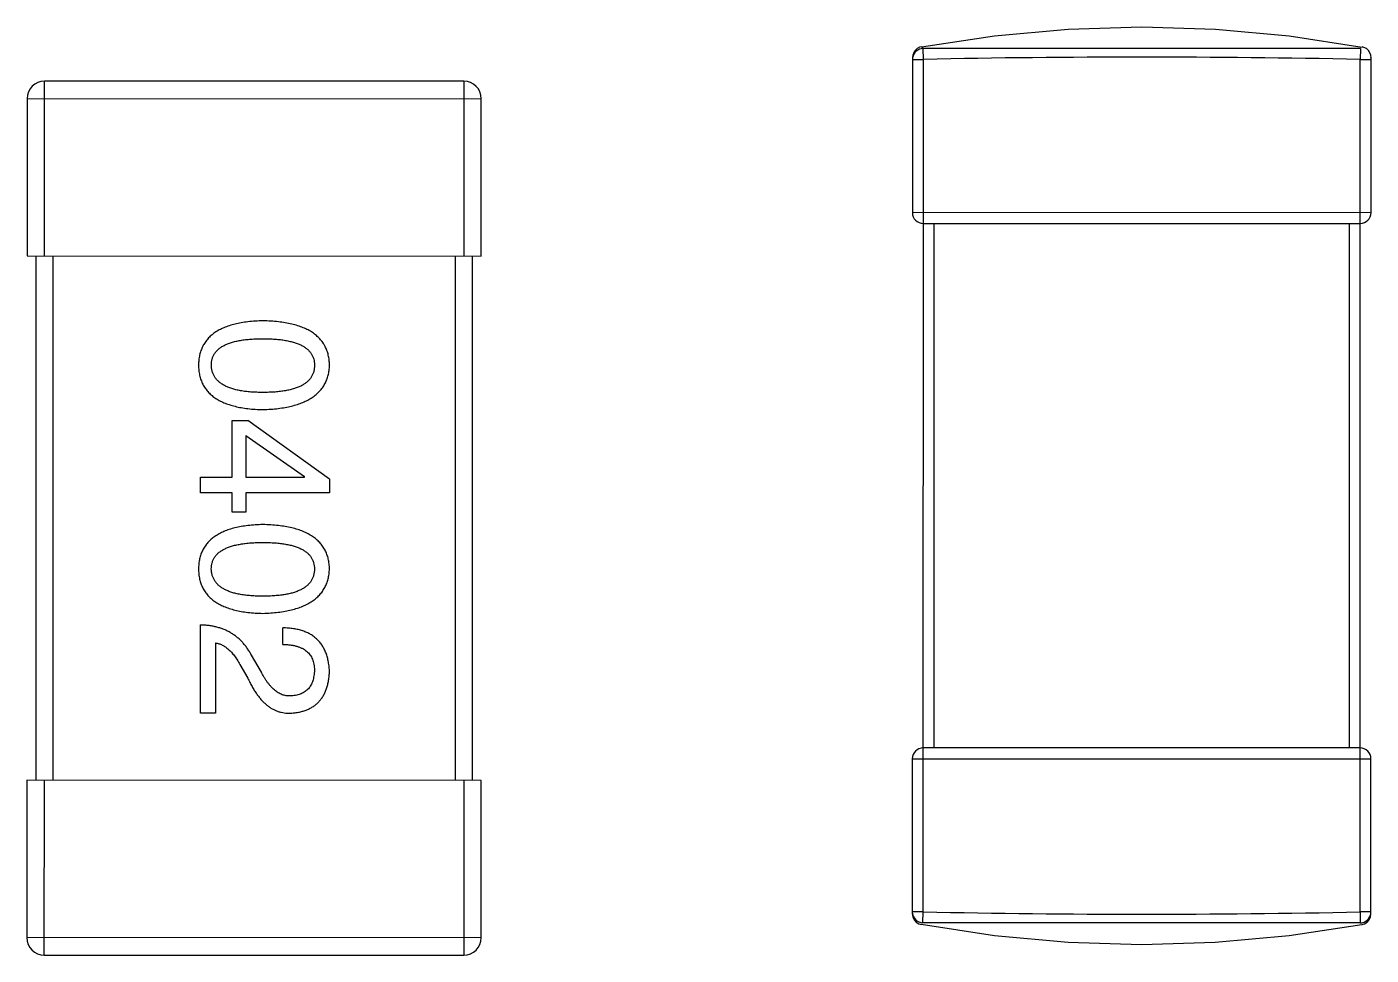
# Model space of a CAD drawing. Header units: millimetres. Extents: x 3 to 124, y -45 to 11.
# Drawn here: x 107.115 to 108.654, y -18.028 to -16.966 of the extents above; entities that cross this region are included whole.
import ezdxf

# ---------------------------------------------------------------- set-up
doc = ezdxf.new("R2010")
doc.units = ezdxf.units.MM
doc.header["$LTSCALE"] = 1.21
doc.header["$MEASUREMENT"] = 0
doc.layers.get('0').update_dxf_attribs({"linetype": 'CONTINUOUS'})

msp = doc.modelspace()

# ---------------------------------------------------------------- linework, layer by layer
at = {"color": 6, "linetype": 'Continuous'}
for p, q in [((108.1286, -17.0013), (108.1285, -17.1786)), ((108.1408, -16.9908), (108.1388, -16.9891)), ((108.1411, -17.0033), (108.1408, -16.9908)), ((108.6413, -16.9909), (108.1408, -16.9908)), ((108.6413, -16.9909), (108.6411, -17.0034)), ((108.6535, -17.1787), (108.6536, -17.0014)), ((108.1286, -17.0033), (108.1411, -17.0033)), ((108.1409, -17.9789), (108.1411, -17.0033)), ((108.6409, -17.9789), (108.6411, -17.0034)), ((108.6411, -17.0034), (108.6536, -17.0034)), ((107.1351, -17.2282), (107.1351, -17.0282)), ((107.6151, -17.0283), (107.1351, -17.0282)), ((107.6151, -17.0283), (107.6151, -17.2283)), ((107.1151, -17.0482), (107.1151, -17.2282)), ((107.1151, -17.0482), (107.6351, -17.0483)), ((107.6351, -17.2283), (107.6351, -17.0483)), ((108.6535, -17.1787), (108.1285, -17.1786)), ((108.141, -17.1911), (108.641, -17.1911)), ((108.1534, -17.7911), (108.1535, -17.1911)), ((108.6285, -17.1911), (108.6284, -17.7911)), ((107.1151, -17.2282), (107.6351, -17.2283)), ((107.1251, -17.2282), (107.125, -17.8282)), ((107.145, -17.8282), (107.1451, -17.2282)), ((107.6051, -17.2283), (107.605, -17.8283)), ((107.625, -17.8283), (107.6251, -17.2283)), ((107.3498, -17.4813), (107.3498, -17.4165)), ((107.3498, -17.4165), (107.3679, -17.4166)), ((107.4613, -17.4838), (107.3679, -17.4166)), ((107.3654, -17.4338), (107.3654, -17.4813)), ((107.3654, -17.4338), (107.4326, -17.4805)), ((107.3138, -17.4813), (107.3498, -17.4813)), ((107.3138, -17.4993), (107.3138, -17.4813)), ((107.3654, -17.4813), (107.4326, -17.4813)), ((107.4326, -17.4813), (107.4326, -17.4805)), ((107.4613, -17.4838), (107.4613, -17.4994)), ((107.3498, -17.4993), (107.3138, -17.4993)), ((107.3498, -17.5215), (107.3498, -17.4993)), ((107.4613, -17.4994), (107.3654, -17.4993)), ((107.3654, -17.4993), (107.3654, -17.5215)), ((107.3654, -17.5215), (107.3498, -17.5215)), ((107.3137, -17.7513), (107.3137, -17.6505)), ((107.408, -17.6727), (107.408, -17.6538)), ((107.3309, -17.671), (107.3309, -17.7513)), ((107.3834, -17.7046), (107.3719, -17.6849)), ((107.3588, -17.6956), (107.3678, -17.7112)), ((107.3309, -17.7513), (107.3137, -17.7513)), ((108.6409, -17.7911), (108.1409, -17.7911)), ((108.1284, -17.8036), (108.6534, -17.8037)), ((108.1284, -17.8036), (108.1284, -17.9808)), ((108.6534, -17.9809), (108.6534, -17.8037)), ((107.115, -17.8282), (107.1149, -18.0082)), ((107.635, -17.8283), (107.115, -17.8282)), ((107.1349, -18.0282), (107.135, -17.8282)), ((107.615, -17.8283), (107.6149, -18.0283)), ((107.6349, -18.0083), (107.635, -17.8283)), ((108.1409, -17.9789), (108.1284, -17.9788)), ((108.1406, -17.9913), (108.1409, -17.9789)), ((108.6534, -17.9789), (108.6409, -17.9789)), ((108.6409, -17.9789), (108.6412, -17.9914)), ((108.6412, -17.9914), (108.1406, -17.9913)), ((107.6349, -18.0083), (107.1149, -18.0082)), ((107.1349, -18.0282), (107.6149, -18.0283))]:
    msp.add_line(p, q, dxfattribs=at)
for points in [[(108.1388, -16.9891), (108.2225, -16.9764), (108.3069, -16.9687), (108.3911, -16.9661), (108.4754, -16.9687), (108.5597, -16.9765), (108.6433, -16.9892)], [(108.1387, -16.9888), (108.1368, -16.9894), (108.134, -16.9909), (108.1317, -16.993), (108.13, -16.9955), (108.1289, -16.9983), (108.1286, -17.0013)], [(108.6536, -17.0014), (108.6532, -16.9984), (108.6521, -16.9956), (108.6504, -16.9931), (108.6481, -16.991), (108.6454, -16.9895), (108.6434, -16.9889)], [(108.1284, -17.9808), (108.1289, -17.9844), (108.1304, -17.9877), (108.1328, -17.9904), (108.1359, -17.9924), (108.1386, -17.9933)], [(108.6432, -17.9934), (108.6458, -17.9925), (108.6489, -17.9905), (108.6513, -17.9877), (108.6529, -17.9844), (108.6534, -17.9809)], [(108.1386, -17.993), (108.2223, -18.0058), (108.3067, -18.0135), (108.3909, -18.0161), (108.4752, -18.0135), (108.5596, -18.0058), (108.6431, -17.9931)]]:
    msp.add_lwpolyline(points, dxfattribs=at)
for centre, radius, start, end in [((108.141, -17.0033), 0.0125, 171.5273, 179.9721), ((108.1411, -17.0033), 0.0125, 91.3152, 170.9258), ((108.1412, -17.0033), 0.0126, 170.9492, 171.5593), ((108.3889, -29.0806), 12.0799, 88.80375, 91.17546), ((108.641, -17.0034), 0.0125, 0.0317, 8.4227), ((107.1351, -17.0482), 0.02, 89.9896, 179.9896), ((107.6151, -17.0483), 0.02, 359.9896, 89.9896), ((108.141, -17.1786), 0.0125, 179.9896, 269.9896), ((108.641, -17.1786), 0.0125, 269.9896, 359.9896), ((108.1409, -17.8036), 0.0125, 89.9896, 179.9896), ((108.6409, -17.8036), 0.0125, 359.9896, 89.9896), ((108.1409, -17.9788), 0.0125, 180.0317, 268.6662), ((108.3931, -5.9013), 12.0801, 268.80378, 271.17544), ((108.6409, -17.9789), 0.0125, 271.3152, 350.926), ((108.6409, -17.9789), 0.0125, 351.5275, 359.9721), ((108.6407, -17.9789), 0.0126, 350.9493, 351.5595), ((107.1349, -18.0082), 0.02, 179.9896, 269.9896), ((107.6149, -18.0083), 0.02, 269.9896, 359.9896)]:
    msp.add_arc(centre, radius, start, end, dxfattribs=at)
for points, knots in [([(107.3851, -17.3024), (107.3822, -17.3025), (107.3764, -17.3027), (107.3682, -17.3035), (107.3604, -17.3046), (107.3533, -17.3061), (107.3467, -17.308), (107.3406, -17.3102), (107.3351, -17.3128), (107.3302, -17.3158), (107.3258, -17.3192), (107.322, -17.3229), (107.3188, -17.3271), (107.3161, -17.3316), (107.3141, -17.3365), (107.3125, -17.3417), (107.3116, -17.3474), (107.3114, -17.3513), (107.3113, -17.3532)], [0, 0, 0, 0, 0.087693, 0.170223, 0.247496, 0.319826, 0.387768, 0.451403, 0.511459, 0.568358, 0.622671, 0.675251, 0.726739, 0.778422, 0.830759, 0.884394, 0.940865, 1, 1, 1, 1]), ([(107.4613, -17.3533), (107.4612, -17.3513), (107.4611, -17.3474), (107.4601, -17.3418), (107.4585, -17.3365), (107.4564, -17.3316), (107.4536, -17.3271), (107.4503, -17.323), (107.4464, -17.3192), (107.4418, -17.3158), (107.4368, -17.3128), (107.4311, -17.3102), (107.4248, -17.308), (107.418, -17.3061), (107.4106, -17.3046), (107.4026, -17.3035), (107.3941, -17.3027), (107.3882, -17.3025), (107.3851, -17.3024)], [0, 0, 0, 0, 0.057911, 0.113262, 0.165956, 0.217443, 0.268511, 0.319665, 0.372, 0.426129, 0.483365, 0.543779, 0.607756, 0.676562, 0.749704, 0.827713, 0.911177, 1, 1, 1, 1]), ([(107.3261, -17.3532), (107.3261, -17.352), (107.3262, -17.3496), (107.3269, -17.3461), (107.3281, -17.3429), (107.3297, -17.3399), (107.3318, -17.3372), (107.3344, -17.3347), (107.3374, -17.3324), (107.3409, -17.3304), (107.3448, -17.3286), (107.3492, -17.3271), (107.3541, -17.3258), (107.3594, -17.3247), (107.3652, -17.3239), (107.3714, -17.3234), (107.3781, -17.323), (107.3827, -17.323), (107.3851, -17.3229)], [0, 0, 0, 0, 0.049766, 0.097012, 0.143225, 0.188786, 0.235079, 0.282962, 0.333687, 0.387747, 0.445963, 0.508657, 0.576545, 0.649868, 0.72822, 0.812712, 0.903543, 1, 1, 1, 1]), ([(107.3851, -17.3229), (107.3875, -17.323), (107.3921, -17.323), (107.3988, -17.3234), (107.405, -17.3239), (107.4108, -17.3247), (107.4161, -17.3259), (107.421, -17.3271), (107.4254, -17.3286), (107.4293, -17.3304), (107.4328, -17.3324), (107.4358, -17.3347), (107.4384, -17.3372), (107.4405, -17.3399), (107.4421, -17.3429), (107.4433, -17.3462), (107.444, -17.3496), (107.4441, -17.352), (107.4441, -17.3533)], [0, 0, 0, 0, 0.096452, 0.187278, 0.271765, 0.350519, 0.423437, 0.491321, 0.554011, 0.612224, 0.666281, 0.717003, 0.764884, 0.811423, 0.856783, 0.902993, 0.950236, 1, 1, 1, 1]), ([(107.3113, -17.3532), (107.3114, -17.3552), (107.3116, -17.3591), (107.3125, -17.3647), (107.3141, -17.37), (107.3161, -17.3749), (107.3188, -17.3794), (107.322, -17.3836), (107.3258, -17.3873), (107.3302, -17.3907), (107.3351, -17.3937), (107.3406, -17.3963), (107.3467, -17.3985), (107.3533, -17.4004), (107.3604, -17.4019), (107.3681, -17.403), (107.3764, -17.4038), (107.3821, -17.404), (107.3851, -17.4041)], [0, 0, 0, 0, 0.059134, 0.115603, 0.169236, 0.221572, 0.273254, 0.32474, 0.377319, 0.431815, 0.488555, 0.548609, 0.612242, 0.680182, 0.75251, 0.829782, 0.91231, 1, 1, 1, 1]), ([(107.3851, -17.3844), (107.3828, -17.3844), (107.3782, -17.3843), (107.3716, -17.384), (107.3654, -17.3834), (107.3597, -17.3825), (107.3544, -17.3815), (107.3496, -17.3801), (107.3452, -17.3786), (107.3413, -17.3767), (107.3378, -17.3746), (107.3348, -17.3723), (107.3321, -17.3698), (107.33, -17.3669), (107.3283, -17.3639), (107.3271, -17.3605), (107.3263, -17.357), (107.3262, -17.3545), (107.3261, -17.3532)], [0, 0, 0, 0, 0.094834, 0.184067, 0.267029, 0.344713, 0.417334, 0.484367, 0.546941, 0.604717, 0.65953, 0.710539, 0.759381, 0.806382, 0.853027, 0.900623, 0.949121, 1, 1, 1, 1]), ([(107.3851, -17.4041), (107.3881, -17.4039), (107.394, -17.4037), (107.4024, -17.4028), (107.4104, -17.4016), (107.4177, -17.4001), (107.4245, -17.3982), (107.4307, -17.3959), (107.4363, -17.3933), (107.4414, -17.3903), (107.4459, -17.3869), (107.4499, -17.3832), (107.4533, -17.3791), (107.4561, -17.3746), (107.4583, -17.3698), (107.4599, -17.3646), (107.461, -17.3591), (107.4612, -17.3552), (107.4613, -17.3533)], [0, 0, 0, 0, 0.088475, 0.171606, 0.249595, 0.322626, 0.391327, 0.455765, 0.516374, 0.573675, 0.628522, 0.681161, 0.732559, 0.783563, 0.83504, 0.887639, 0.942585, 1, 1, 1, 1]), ([(107.4441, -17.3533), (107.4441, -17.3545), (107.444, -17.357), (107.4433, -17.3606), (107.4421, -17.3639), (107.4405, -17.367), (107.4384, -17.3698), (107.4358, -17.3724), (107.4328, -17.3746), (107.4293, -17.3768), (107.4254, -17.3786), (107.421, -17.3801), (107.4161, -17.3815), (107.4108, -17.3825), (107.405, -17.3834), (107.3988, -17.384), (107.3921, -17.3843), (107.3875, -17.3844), (107.3851, -17.3844)], [0, 0, 0, 0, 0.050604, 0.098688, 0.145699, 0.191791, 0.238625, 0.286717, 0.337546, 0.391814, 0.449755, 0.512106, 0.579685, 0.652048, 0.730262, 0.814146, 0.904281, 1, 1, 1, 1]), ([(107.3851, -17.5356), (107.3821, -17.5357), (107.3764, -17.5359), (107.3681, -17.5367), (107.3604, -17.5377), (107.3532, -17.5393), (107.3466, -17.5411), (107.3406, -17.5434), (107.3351, -17.546), (107.3302, -17.549), (107.3258, -17.5523), (107.322, -17.5561), (107.3188, -17.5602), (107.3161, -17.5647), (107.314, -17.5696), (107.3125, -17.5749), (107.3116, -17.5805), (107.3114, -17.5844), (107.3113, -17.5864)], [0, 0, 0, 0, 0.087693, 0.170223, 0.247496, 0.319826, 0.387768, 0.451403, 0.511459, 0.568358, 0.622671, 0.675251, 0.726739, 0.778422, 0.830759, 0.884394, 0.940865, 1, 1, 1, 1]), ([(107.4613, -17.5864), (107.4612, -17.5844), (107.461, -17.5805), (107.4601, -17.5749), (107.4585, -17.5697), (107.4563, -17.5648), (107.4536, -17.5602), (107.4502, -17.5561), (107.4463, -17.5524), (107.4418, -17.549), (107.4367, -17.546), (107.431, -17.5434), (107.4248, -17.5411), (107.418, -17.5393), (107.4106, -17.5378), (107.4026, -17.5367), (107.394, -17.5359), (107.3881, -17.5357), (107.3851, -17.5356)], [0, 0, 0, 0, 0.057911, 0.113262, 0.165956, 0.217443, 0.268511, 0.319665, 0.372, 0.426129, 0.483365, 0.543779, 0.607756, 0.676562, 0.749704, 0.827713, 0.911177, 1, 1, 1, 1]), ([(107.326, -17.5864), (107.3261, -17.5852), (107.3262, -17.5828), (107.3269, -17.5793), (107.328, -17.576), (107.3297, -17.5731), (107.3318, -17.5703), (107.3343, -17.5678), (107.3374, -17.5656), (107.3409, -17.5636), (107.3448, -17.5618), (107.3492, -17.5602), (107.3541, -17.559), (107.3594, -17.5579), (107.3651, -17.5571), (107.3714, -17.5565), (107.3781, -17.5561), (107.3827, -17.5561), (107.3851, -17.5561)], [0, 0, 0, 0, 0.049766, 0.097012, 0.143225, 0.188786, 0.235079, 0.282962, 0.333687, 0.387747, 0.445963, 0.508657, 0.576545, 0.649868, 0.72822, 0.812712, 0.903543, 1, 1, 1, 1]), ([(107.3851, -17.5561), (107.3874, -17.5561), (107.3921, -17.5561), (107.3988, -17.5565), (107.405, -17.5571), (107.4108, -17.5579), (107.4161, -17.559), (107.4209, -17.5602), (107.4253, -17.5618), (107.4293, -17.5636), (107.4328, -17.5656), (107.4358, -17.5678), (107.4383, -17.5703), (107.4405, -17.5731), (107.4421, -17.5761), (107.4433, -17.5793), (107.4439, -17.5828), (107.444, -17.5852), (107.4441, -17.5864)], [0, 0, 0, 0, 0.096452, 0.187278, 0.271765, 0.350519, 0.423437, 0.491321, 0.554011, 0.612224, 0.666281, 0.717003, 0.764884, 0.811423, 0.856783, 0.902993, 0.950236, 1, 1, 1, 1]), ([(107.3113, -17.5864), (107.3114, -17.5884), (107.3116, -17.5923), (107.3125, -17.5979), (107.314, -17.6031), (107.3161, -17.608), (107.3188, -17.6126), (107.322, -17.6167), (107.3258, -17.6205), (107.3301, -17.6238), (107.3351, -17.6268), (107.3406, -17.6294), (107.3466, -17.6317), (107.3532, -17.6335), (107.3604, -17.6351), (107.3681, -17.6362), (107.3764, -17.6369), (107.3821, -17.6371), (107.3851, -17.6372)], [0, 0, 0, 0, 0.059134, 0.115603, 0.169236, 0.221572, 0.273254, 0.32474, 0.377319, 0.431815, 0.488555, 0.548609, 0.612242, 0.680182, 0.75251, 0.829782, 0.91231, 1, 1, 1, 1]), ([(107.3851, -17.6176), (107.3827, -17.6175), (107.3782, -17.6175), (107.3715, -17.6171), (107.3654, -17.6165), (107.3597, -17.6157), (107.3544, -17.6146), (107.3496, -17.6133), (107.3452, -17.6117), (107.3413, -17.6099), (107.3378, -17.6078), (107.3347, -17.6055), (107.3321, -17.6029), (107.33, -17.6001), (107.3283, -17.597), (107.327, -17.5937), (107.3263, -17.5901), (107.3261, -17.5877), (107.326, -17.5864)], [0, 0, 0, 0, 0.094834, 0.184067, 0.267029, 0.344713, 0.417334, 0.484367, 0.546941, 0.604717, 0.65953, 0.710539, 0.759381, 0.806382, 0.853027, 0.900623, 0.949121, 1, 1, 1, 1]), ([(107.4441, -17.5864), (107.444, -17.5877), (107.4439, -17.5901), (107.4433, -17.5937), (107.4421, -17.597), (107.4405, -17.6001), (107.4383, -17.6029), (107.4358, -17.6055), (107.4327, -17.6078), (107.4293, -17.6099), (107.4253, -17.6117), (107.4209, -17.6133), (107.4161, -17.6146), (107.4108, -17.6157), (107.405, -17.6165), (107.3987, -17.6171), (107.3921, -17.6175), (107.3874, -17.6175), (107.3851, -17.6176)], [0, 0, 0, 0, 0.050604, 0.098688, 0.145699, 0.191791, 0.238625, 0.286717, 0.337546, 0.391814, 0.449755, 0.512106, 0.579685, 0.652048, 0.730262, 0.814146, 0.904281, 1, 1, 1, 1]), ([(107.3851, -17.6372), (107.3881, -17.6371), (107.3939, -17.6368), (107.4024, -17.636), (107.4103, -17.6348), (107.4177, -17.6333), (107.4244, -17.6314), (107.4307, -17.6291), (107.4363, -17.6265), (107.4414, -17.6234), (107.4459, -17.6201), (107.4499, -17.6163), (107.4532, -17.6122), (107.456, -17.6078), (107.4582, -17.6029), (107.4599, -17.5978), (107.4609, -17.5922), (107.4612, -17.5884), (107.4613, -17.5864)], [0, 0, 0, 0, 0.088475, 0.171606, 0.249595, 0.322626, 0.391327, 0.455765, 0.516374, 0.573675, 0.628522, 0.681161, 0.732559, 0.783563, 0.83504, 0.887639, 0.942585, 1, 1, 1, 1]), ([(107.3719, -17.6849), (107.3712, -17.6836), (107.3697, -17.6809), (107.3671, -17.6771), (107.3645, -17.6735), (107.3616, -17.6702), (107.3586, -17.6671), (107.3553, -17.6643), (107.352, -17.6618), (107.3484, -17.6595), (107.3447, -17.6574), (107.3408, -17.6557), (107.3367, -17.6542), (107.3324, -17.6529), (107.328, -17.6519), (107.3234, -17.6512), (107.3186, -17.6507), (107.3154, -17.6506), (107.3137, -17.6505)], [0, 0, 0, 0, 0.065828, 0.130094, 0.192451, 0.254037, 0.313974, 0.373757, 0.433048, 0.492243, 0.551902, 0.611758, 0.672678, 0.734814, 0.798569, 0.863693, 0.930488, 1, 1, 1, 1]), ([(107.4613, -17.7046), (107.4612, -17.7026), (107.461, -17.6987), (107.4602, -17.693), (107.459, -17.6877), (107.4574, -17.6828), (107.4555, -17.6782), (107.4531, -17.674), (107.4504, -17.6702), (107.4472, -17.6669), (107.4436, -17.6639), (107.4397, -17.6612), (107.4354, -17.659), (107.4306, -17.6572), (107.4255, -17.6557), (107.42, -17.6547), (107.4141, -17.654), (107.4101, -17.6539), (107.408, -17.6538)], [0, 0, 0, 0, 0.07282, 0.141057, 0.2062, 0.267672, 0.326735, 0.383519, 0.439188, 0.494454, 0.549628, 0.605958, 0.66397, 0.72402, 0.787502, 0.854127, 0.925065, 1, 1, 1, 1]), ([(107.3309, -17.671), (107.3322, -17.6713), (107.3349, -17.6718), (107.3386, -17.6734), (107.3423, -17.6756), (107.3458, -17.6784), (107.3493, -17.6818), (107.3526, -17.6858), (107.3558, -17.6905), (107.3578, -17.6938), (107.3588, -17.6956)], [0, 0, 0, 0, 0.103034, 0.208166, 0.318255, 0.434664, 0.559728, 0.695394, 0.841708, 1, 1, 1, 1]), ([(107.408, -17.6727), (107.4095, -17.6727), (107.4123, -17.6728), (107.4164, -17.6733), (107.4202, -17.6739), (107.4237, -17.6747), (107.427, -17.6759), (107.43, -17.6771), (107.4327, -17.6786), (107.4351, -17.6804), (107.4372, -17.6824), (107.439, -17.6845), (107.4406, -17.687), (107.4419, -17.6896), (107.4428, -17.6924), (107.4435, -17.6955), (107.444, -17.6988), (107.444, -17.701), (107.4441, -17.7022)], [0, 0, 0, 0, 0.082594, 0.15978, 0.232961, 0.301462, 0.365595, 0.426678, 0.484662, 0.540809, 0.595146, 0.648401, 0.702272, 0.757102, 0.813447, 0.872233, 0.934055, 1, 1, 1, 1]), ([(107.4178, -17.7317), (107.417, -17.7317), (107.4154, -17.7318), (107.413, -17.7317), (107.4106, -17.7313), (107.4083, -17.7307), (107.406, -17.7298), (107.4037, -17.7287), (107.4015, -17.7273), (107.3994, -17.7257), (107.3972, -17.7239), (107.3951, -17.7219), (107.3931, -17.7196), (107.391, -17.7171), (107.3891, -17.7143), (107.3871, -17.7113), (107.3852, -17.7081), (107.384, -17.7058), (107.3834, -17.7046)], [0, 0, 0, 0, 0.052237, 0.103888, 0.155485, 0.207395, 0.259864, 0.31356, 0.369176, 0.4266, 0.486836, 0.550048, 0.61567, 0.685271, 0.75824, 0.834614, 0.915635, 1, 1, 1, 1]), ([(107.417, -17.7514), (107.4187, -17.7512), (107.422, -17.7509), (107.4268, -17.7502), (107.4313, -17.749), (107.4354, -17.7476), (107.4393, -17.7458), (107.4429, -17.7437), (107.4461, -17.7413), (107.449, -17.7385), (107.4516, -17.7354), (107.454, -17.732), (107.456, -17.7282), (107.4577, -17.7241), (107.459, -17.7197), (107.4601, -17.715), (107.4609, -17.7099), (107.4611, -17.7064), (107.4613, -17.7046)], [0, 0, 0, 0, 0.070688, 0.137741, 0.201612, 0.262778, 0.321223, 0.378455, 0.434411, 0.490146, 0.546362, 0.603392, 0.662208, 0.723401, 0.787372, 0.85442, 0.925153, 1, 1, 1, 1]), ([(107.4441, -17.7022), (107.444, -17.7033), (107.4439, -17.7055), (107.4435, -17.7087), (107.4429, -17.7117), (107.4422, -17.7144), (107.4412, -17.717), (107.44, -17.7194), (107.4387, -17.7215), (107.4372, -17.7235), (107.4354, -17.7252), (107.4334, -17.7268), (107.4313, -17.7281), (107.429, -17.7293), (107.4265, -17.7302), (107.4238, -17.7309), (107.4209, -17.7314), (107.4188, -17.7316), (107.4178, -17.7317)], [0, 0, 0, 0, 0.076112, 0.148436, 0.216883, 0.281466, 0.34298, 0.402356, 0.459881, 0.51546, 0.571111, 0.62658, 0.683162, 0.741007, 0.801404, 0.863825, 0.930544, 1, 1, 1, 1]), ([(107.3678, -17.7112), (107.3686, -17.7129), (107.3701, -17.7162), (107.3726, -17.7209), (107.3752, -17.7253), (107.3779, -17.7293), (107.3806, -17.733), (107.3835, -17.7364), (107.3864, -17.7394), (107.3895, -17.7421), (107.3926, -17.7445), (107.3958, -17.7465), (107.3991, -17.7482), (107.4025, -17.7495), (107.406, -17.7505), (107.4096, -17.7511), (107.4133, -17.7515), (107.4158, -17.7514), (107.417, -17.7514)], [0, 0, 0, 0, 0.082731, 0.161257, 0.236138, 0.307554, 0.375712, 0.440848, 0.502916, 0.562567, 0.619798, 0.675716, 0.73039, 0.78386, 0.837315, 0.890547, 0.944917, 1, 1, 1, 1])]:
    msp.add_open_spline(points, degree=3, knots=knots, dxfattribs=at)

doc.saveas('drawing.dxf')
